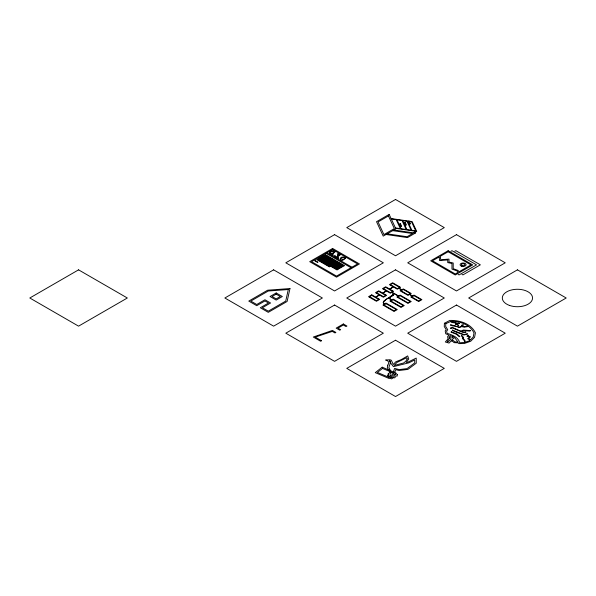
<?xml version="1.0" encoding="UTF-8"?>
<svg xmlns="http://www.w3.org/2000/svg" width="596" height="596" viewBox="0 0 596 596"><rect width="100%" height="100%" fill="white"/><g stroke="black" fill="none" stroke-linecap="round" stroke-linejoin="round"><path stroke-width="0.89" d="M329.901 252.987L330.638 252.272A10.989 6.347 0 0 1 331.413 251.817L332.97 251.244M340.547 259.133L341.285 258.426A10.989 6.347 0 0 1 342.059 257.964L343.616 257.39A1.125 0.648 0 0 1 344.846 258.15L344.108 258.865A11.331 6.541 0 0 1 343.333 259.32L341.851 259.878A1.162 0.67 0 0 1 340.487 259.126M393.315 294.402L393.308 294.417A5.647 3.256 0 0 1 392.913 295.065L392.071 295.877L392.727 295.467A3.345 1.93 0 0 0 393.665 294.498M388.734 298.037L389.911 297.337M413.296 232.827L415.941 231.3L395.64 228.35M391.088 218.546L408.767 221.116L407.746 221.377L407.947 221.809L409.258 221.056L410.525 223.776L409.214 224.536L411.888 230.302L415.747 230.861L411.605 221.935L409.631 221.243L412.164 221.608L416.716 231.412L414.95 232.433L415.27 233.11L407.485 237.603L386.044 234.489M450.993 251.251L451.969 250.692L476.532 264.87L459.084 274.942L458.145 274.406M454.815 251.214L455.791 250.655L480.354 264.833L462.906 274.905L461.967 274.369M388.607 298.104C386.014 298.343 379.875 305.189 386.171 303.155L397.271 309.562L394.038 311.432L382.937 305.025L384.457 304.146L383.139 302.686L383.854 301.055L392.779 294.841L393.077 293.545L391.885 292.345M332.687 253.173L331.287 253.725A1.162 0.67 0 0 1 329.834 252.98M338.431 255.475C342.64 254.485 333.611 253.769 339.154 253.97C342.089 255.23 337.969 255.684 338.431 256.548C337.664 257.509 335.697 257.546 334.684 256.667C333.648 255.282 335.928 255.066 335.175 256.362C338.007 257.964 337.485 255.617 337.455 255.155A1.9 1.095 0 0 0 338.364 255.483M391.289 218.985L396.213 219.7L400.356 228.626L395.431 227.91M393.829 229.996L415.27 233.11M392.697 230.652L412.581 233.543L407.061 236.724L387.177 233.833M326.943 252.786L351.938 267.209M326.034 253.315L351.022 267.738M392.079 292.234L398.582 295.988L400.102 295.117L411.203 301.524L407.969 303.386L396.869 296.979L398.389 296.1L393.487 293.269L393.747 294.811L390.216 297.344L389.97 298.626L391.617 300.012L393.137 299.132L404.237 305.547L401.004 307.409L389.903 301.002L391.423 300.123L390.171 299.237M390.067 299.14L390.052 299.125A3.285 1.9 0 0 1 389.799 297.359M332.687 253.173A11.331 6.541 0 0 0 333.462 252.711L334.2 252.004A1.125 0.648 0 0 0 332.963 251.207M393.39 293.619A3.829 2.213 0 0 1 393.315 294.402M393.606 293.515A3.345 1.93 0 0 1 393.747 294.051M334.952 251.885C327.986 259.178 327.882 247.452 334.952 251.885M345.606 258.038C338.476 265.324 338.439 253.665 345.606 258.038M444.407 323.27L444.266 326.578L446.225 329.715L445.197 330.914L445.726 333.753L448.87 335.101L447.484 336.911L448.125 338.074L447.596 339.422L445.316 341.977L449.064 343.087L451.008 341.098L452.602 341.366L454.145 342.648L458.369 342.849L458.764 343.616L464.239 343.519L470.728 341.232L474.558 337.321L475.444 332.814C470.877 323.539 459.561 320.104 449.846 320.425L444.407 323.27M445.801 323.635L445.674 326.444L447.752 329.759L446.635 331.063L447.06 333.313C452.252 335.049 458.048 336.822 459.799 342.789L464.709 342.409L464.224 340.51L462.354 338.491L462.906 337.761L461.349 335.682L461.989 335.518L463.673 337.768L463.129 338.476L464.917 340.398L465.305 342.193L469.626 340.674L469.357 339.534L467.637 338.707L469.655 337.008L466.832 336.144L468.24 335.183L468.776 335.444L467.935 336.025L470.512 336.807L468.598 338.64L470.02 339.325L470.207 340.122L473.202 337.06L474.006 332.918C470.028 324.872 460.38 321.229 451.79 321.333L452.312 322.116L456.312 322.756L456.812 323.829L457.996 322.898L459.471 323.583L458.138 323.479L457.43 324.06L458.719 325.468L458.048 325.587L456.722 324.261L455.59 324.44L455.411 324.045L456.134 323.933L455.717 323.039L452.073 322.525L450.986 322.019L451.09 321.296L445.801 323.635M462.094 330.743L462.019 331.257L459.36 330.579L452.543 327.442L450.464 327.956L450.405 328.366L451.314 328.411L452.513 327.942L463.278 332.583L465.983 332.21L465.819 331.816L463.532 332.136L462.682 331.555L463.464 330.489L469.73 331.138L470.654 330.609L463.211 330.05L462.094 330.743M387.817 365.154L387.325 367.576L388.316 369.557L390.425 370.451L388.875 367.501L390.298 363.143L390.089 361.705L389.277 360.818L390.052 360.833L390.775 363.217L393.472 366.637L408.893 362.822L414.712 359.969L414.734 362.912L406.993 368.626L399.238 369.58L394.589 368.44L393.412 371.718L394.761 372.291L395.699 369.669L399.089 370.496L407.85 369.423L416.254 363.217L416.224 358.084L408.111 362.048L406.152 362.465L408.752 358.963L407.686 355.901L401.339 359.567L395.737 361.846L393.285 364.491L391.304 360.245L389.933 359.753L385.634 360.021L387.43 360.677L388.599 361.958L388.763 363.068L387.817 365.154M288.293 289.529L285.73 301.084L268.274 311.157L262.359 307.745L270.569 302.999L264.952 299.758L256.742 304.504L250.827 301.084L268.274 291.004L288.293 289.529M289.976 288.553L287.108 301.472L268.274 312.349L260.303 307.745L268.52 302.999L264.952 300.943L256.742 305.688L248.77 301.084L267.604 290.215L289.976 288.553M397.495 374.534L397.1 376.15L396.191 375.778L394.723 377.864L393.613 377.64L391.468 378.922L390.127 378.028L391.043 377.305L391.527 377.618L393.859 376.754L395.379 374.601L394.85 374.318L395.759 373.603L397.495 374.534M392.935 373.044L393.516 373.29L392.935 373.044M449.585 338.036L447.209 341.627L448.028 341.866L450.278 339.906L451.038 337.999L450.479 337.001L451.328 335.898L450.047 335.57L448.982 336.956L449.585 338.036M451.619 340.16L453.355 340.569L454.927 341.873L457.922 341.992L454.592 337.455L451.612 340.174M388.465 374.214L387.556 375.838L388.503 375.629L388.741 377.037L390.052 376.009L390.127 373.781L391.699 372.515L389.628 371.636L390.097 372.299L387.951 374.027L388.465 374.214M407.18 358.904L405.802 361.228L403.641 363.001L394.135 365.452L396.914 362.442L406.755 357.682L407.18 358.904M452.61 336.233L451.984 337.053L452.446 337.887L453.638 336.77L452.61 336.233M452.625 330.11L452.26 330.46C456.104 332.24 459.993 333.417 463.926 335.034L467.651 334.043L467.361 333.671L464.038 334.557C460.164 333.06 456.409 331.808 452.625 330.11M450.859 324.82L450.487 325.163L452.431 325.878L455.009 326.057L459.531 327.562L461.602 326.623L464.373 327.152L467.875 326.571L467.875 326.168L464.247 326.705L462.168 326.303L462.168 325.476L463.524 325.066L463.196 324.708L461.468 325.23L461.468 326.168L459.397 327.115L450.859 324.82M382.207 367.181L375.271 372.634L389.136 378.512L396.072 373.059L382.207 367.181M382.535 368.41L377.395 372.448L388.808 377.283L393.941 373.252L382.535 368.41M451.373 331.771L450.956 332.099L456.573 334.341L459.3 336.725L459.881 336.509L457.08 334.043L451.373 331.771M78.56 269.846L29.8 298L78.56 326.154L127.328 298L78.56 269.846M273.616 269.846L224.856 298L273.616 326.154L322.384 298L273.616 269.846M334.572 234.653L285.812 262.806L334.572 290.96L383.34 262.806L334.572 234.653M395.528 199.466L346.76 227.62L395.528 255.773L444.288 227.62L395.528 199.466M389.166 214.396L376.523 221.697L383.221 236.12L395.856 228.827L389.166 214.396M388.45 215.931L378.058 221.935L383.928 234.586L394.321 228.588L388.45 215.931M332.613 248.458L309.711 261.674L336.531 277.162L359.433 263.939L332.613 248.458M332.613 249.515L311.544 261.674L336.531 276.104L357.6 263.939L332.613 249.515M315.254 260.579L314.8 260.847L317.526 262.419L317.988 262.158L315.254 260.579M317.333 259.379L316.878 259.647L329.432 266.896L329.886 266.628L317.333 259.379M318.495 258.709L318.041 258.977L337.045 269.951L337.5 269.683L318.495 258.709M319.657 258.038L319.203 258.306L338.208 269.273L338.662 269.012L319.657 258.038M320.819 257.368L320.365 257.636L339.37 268.602L339.824 268.342L320.819 257.368M321.982 256.697L321.527 256.965L340.532 267.932L340.986 267.671L321.982 256.697M323.144 256.027L322.689 256.295L341.694 267.261L342.149 267.001L323.144 256.027M324.306 255.356L323.851 255.617L342.856 266.591L343.311 266.33L324.306 255.356M325.468 254.686L325.014 254.946L344.019 265.92L344.473 265.66L325.468 254.686M332.806 254.797L332.173 255.17L333.447 255.17L332.806 254.797M276.179 292.964L270.025 296.517L276.179 300.079L282.34 296.517L276.179 292.964M338.133 257.874L337.492 258.239L338.774 258.239L338.133 257.874M276.179 294.148L272.074 296.517L276.179 298.894L280.291 296.517L276.179 294.148M400.363 223.53L399.052 224.29L396.981 219.812L402.024 220.55L406.167 229.467L401.123 228.737L400.318 227.009L401.63 226.256L400.363 223.53M400.005 224.297L399.26 224.729L400.11 226.569L400.862 226.137L400.005 224.297M405.168 222.211L403.857 222.964L402.792 220.654L406.986 221.265L411.128 230.19L406.934 229.579L405.124 225.69L406.435 224.93L405.168 222.211M404.818 222.978L404.066 223.411L404.922 225.251L405.667 224.811L404.818 222.978M408.908 221.824L408.156 222.256L409.012 224.096L409.757 223.656L408.908 221.824M334.572 305.04L285.812 333.194L334.572 361.347L383.34 333.194L334.572 305.04M395.528 269.846L346.76 298L395.528 326.154L444.288 298L395.528 269.846M456.484 234.653L407.716 262.806L456.484 290.96L505.244 262.806L456.484 234.653M371.755 294.834L368.522 296.696L376.434 301.271L379.667 299.401L375.808 297.173L379.54 295.02L383.399 297.248L386.633 295.378L382.774 293.15L386.506 290.997L390.365 293.225L393.598 291.355L389.739 289.127L393.472 286.974L397.331 289.202L398.851 288.322L401.615 289.917L400.095 290.796L408.007 295.363L409.519 294.491L412.283 296.085L410.763 296.957L418.675 301.524L421.908 299.661L413.997 295.095L412.477 295.966L409.72 294.372L411.233 293.5L403.328 288.933L401.808 289.805L399.044 288.211L400.564 287.339L392.652 282.772L389.419 284.635L393.278 286.862L389.546 289.015L385.687 286.788L382.453 288.658L386.312 290.885L382.58 293.038L378.721 290.811L375.487 292.681L379.347 294.908L375.614 297.061L371.755 294.834M448.147 250.73L430.699 260.802L455.262 274.987L472.71 264.907L448.147 250.73M371.755 295.4L369.498 296.696L376.434 300.704L378.683 299.401L371.755 295.4M378.721 291.377L376.463 292.681L383.399 296.681L385.649 295.378L378.721 291.377M385.687 287.354L383.429 288.658L390.365 292.658L392.615 291.355L385.687 287.354M392.652 283.331L390.395 284.635L397.331 288.635L399.581 287.339L392.652 283.331M439.14 256.95L432.465 260.802L455.262 273.966L458.108 272.32L456.998 270.904L451.969 269.094L451.969 263.507L447.738 262.568L447.738 259.938L439.58 260.564L439.14 256.95M448.147 251.743L440.302 256.273L440.727 259.744L448.989 259.111L448.989 262.069L453.213 263.007L453.213 268.692L457.974 270.405L459.054 271.776L470.952 264.907L448.147 251.743M343.348 323.978L336.159 328.128L339.75 330.199L340.651 329.685L337.954 328.128L343.348 325.014L346.038 326.571L346.939 326.049L343.348 323.978M403.328 289.492L401.071 290.796L408.007 294.796L410.257 293.5L403.328 289.492M321.505 340.733L320.611 341.255L313.295 337.031L332.397 330.43L335.883 332.434L334.982 332.955L332.285 331.398L315.217 337.105L321.505 340.733M386.171 303.722L383.913 305.025L394.038 310.866L396.288 309.562L386.171 303.722M393.137 299.699L390.879 301.002L401.004 306.843L403.254 305.547L393.137 299.699M400.102 295.676L397.845 296.979L407.969 302.82L410.219 301.524L400.102 295.676M413.997 295.661L411.747 296.957L418.675 300.965L420.932 299.661L413.997 295.661M395.528 340.227L346.76 368.38L395.528 396.534L444.288 368.38L395.528 340.227M456.484 305.04L407.716 333.194L456.484 361.347L505.244 333.194L456.484 305.04M517.44 269.846L468.672 298L517.44 326.154L566.2 298L517.44 269.846M509.364 305.383A15.123 8.731 0 0 0 532.548 298.343A15.123 8.731 0 0 0 510.392 290.274A15.123 8.731 0 0 0 509.364 305.383M462.153 265.585A1.766 1.021 0 0 0 464.865 264.766A1.766 1.021 0 0 0 462.272 263.819A1.766 1.021 0 0 0 462.153 265.585M461.49 266.196A3.017 1.743 0 0 0 466.109 264.788A3.017 1.743 0 0 0 461.691 263.186A3.017 1.743 0 0 0 461.49 266.196"/></g></svg>
